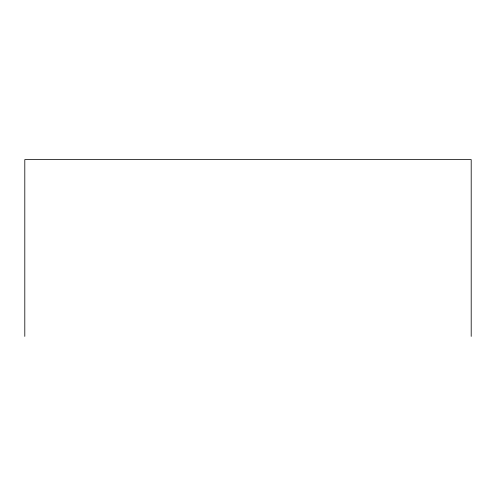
<?xml version="1.0" encoding="UTF-8"?>
<svg xmlns="http://www.w3.org/2000/svg" width="496" height="496" viewBox="0 0 496 496"><rect width="100%" height="100%" fill="white"/><g stroke="black" fill="none" stroke-linecap="round" stroke-linejoin="round"><path stroke-width="0.74" d="M471.2 336.4L471.2 159.6L24.8 159.6L24.8 336.4"/></g></svg>
